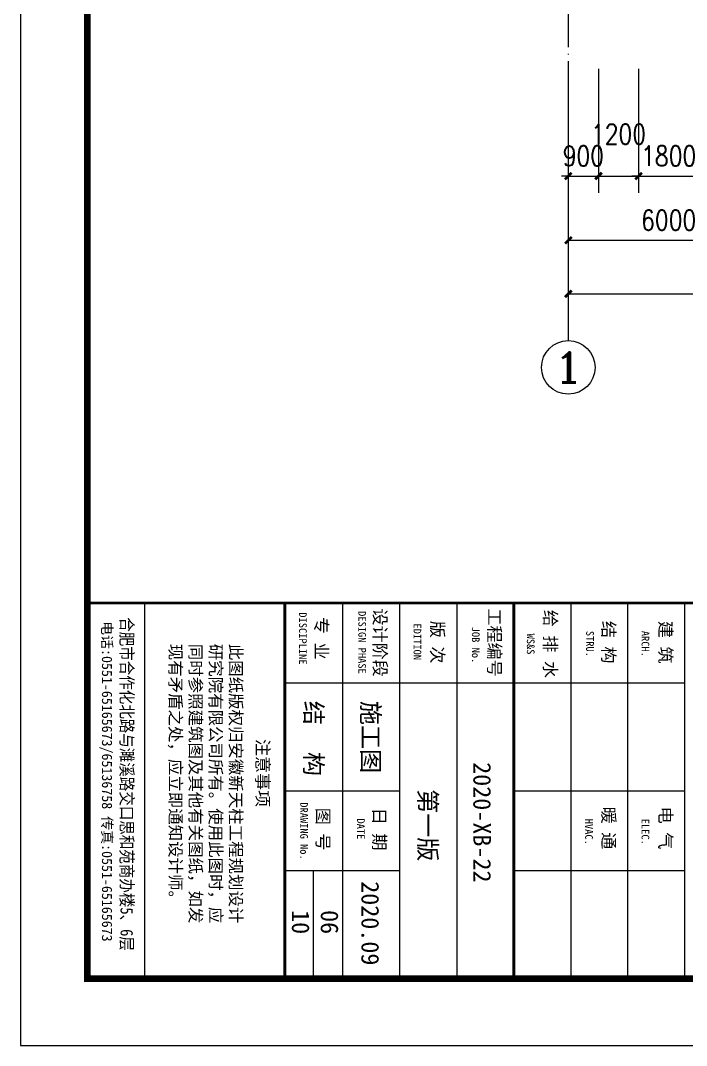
# Model space of a CAD drawing. Extents: x 31695611 to 39053694, y -59225 to 904195.
# Drawn here: x 38694994 to 38714898, y 755595 to 786235 of the extents above; entities that cross this region are included whole.
import ezdxf
from ezdxf.enums import TextEntityAlignment as Align

# ---------------------------------------------------------------- set-up
doc = ezdxf.new("R2010")
doc.units = 0
doc.header["$LTSCALE"] = 1000
doc.header["$MEASUREMENT"] = 0
doc.linetypes.add('ACAD_ISO04W100', pattern=[30.5, 24, -3, 0.5, -3])
doc.linetypes.add('DOTE', pattern=[2.42, 2, -0.2, 0.02, -0.2])
doc.layers.get('0').update_dxf_attribs({"linetype": 'CONTINUOUS'})
doc.layers.get('DEFPOINTS').update_dxf_attribs({"linetype": 'CONTINUOUS'})
for name, color, linetype in [('46', 7, 'CONTINUOUS'), ('AXIS', 3, 'CONTINUOUS'), ('AXIS_TEXT', 7, 'CONTINUOUS'), ('DOTE', 1, 'ACAD_ISO04W100'), ('PUB_TEXT', 7, 'CONTINUOUS'), ('PUB_TITLE', 4, 'CONTINUOUS')]:
    doc.layers.add(name, color=color, linetype=linetype)
doc.styles.add('-黑体', font='simhei.ttf')
doc.styles.add('_TCH_AXIS', font='COMPLEX', dxfattribs={"bigfont": 'GBCBIG'})
doc.styles.add('COMPLEX', font='COMPLEX')
doc.styles.add('DIM_FONT', font='SIMPLEX.shx', dxfattribs={"width": 0.8})
doc.styles.add('TQ', font='')
doc.styles.get('TQ').set_extended_font_data('SimSun')
doc.dimstyles.new('DIMN200', dxfattribs={"dimscale": 2, "dimtxt": 300, "dimasz": 100, "dimexe": 250, "dimexo": 300, "dimgap": 150, "dimtad": 1, "dimdec": 0, "dimzin": 0, "dimtxsty": 'DIM_FONT', "dimblk": 'ARCHTICK', "dimcen": 0.09, "dimclrt": 7, "dimazin": 3, "dimtfac": 1, "dimtdec": 0, "dimtix": 1, "dimtmove": 0, "dimatfit": 3, "dimtolj": 1, "dimtzin": 0})

# ---------------------------------------------------------------- blocks, each defined once
blk = doc.blocks.new('LY')
at = {"layer": 'PUB_TEXT', "insert": (-5884, 1715), "char_height": 212, "width": 5144.75, "attachment_point": 1, "style": 'TQ'}
blk.add_mtext('\\pt576;此图纸版权归安徽新天柱工程规划设计研究院有限公司所有。使用此图时，应同时参照建筑图及其他有关图纸，如发现有矛盾之处，应立即通知设计师。', dxfattribs=at)
blk = doc.blocks.new('TK')
at = {"layer": 'PUB_TEXT'}
for p, q in [((31014342, -92688), (31014342, -92201)), ((31014345, -92688), (31013564, -92688))]:
    blk.add_line(p, q, dxfattribs=at)
at = {"layer": 'PUB_TITLE'}
for p, q in [((31008732, -83766), (31014342, -83766)), ((31009922, -86316), (31009922, -83766)), ((31011537, -86316), (31011537, -83766)), ((31012727, -86316), (31012727, -83766)), ((31008732, -84616), (31014342, -84616)), ((31008732, -85466), (31014342, -85466)), ((31008732, -86316), (31014342, -86316)), ((31009922, -89738), (31009922, -86316)), ((31008732, -87166), (31014342, -87166)), ((31008732, -88027), (31014342, -88027)), ((31011537, -89738), (31011537, -88027)), ((31012727, -89738), (31012727, -88027)), ((31008732, -88877), (31014359, -88877)), ((31014342, -89308), (31012727, -89308)), ((31008732, -91838), (31014342, -91838))]:
    blk.add_line(p, q, dxfattribs=at)
at = {"layer": 'PUB_TITLE', "const_width": 42.5}
for points in [[(31008732, -52688), (31008732, -92688)], [(31008732, -86316), (31014342, -86316)], [(31008732, -89738), (31014315, -89738)]]:
    blk.add_lwpolyline(points, dxfattribs=at)
at = {"layer": 'PUB_TEXT', "xscale": 0.8500000014901161, "yscale": 0.8500000014901161, "zscale": 0.8500000014901161}
blk.add_blockref('LY', (31014342, -91838), dxfattribs=at)
at = {"layer": '46', "linetype": 'CONTINUOUS', "style": '-黑体'}
for s, height, p in [('2020-XB-22', 264.3, (31011110, -86922)), ('第一版', 264.3, (31011511, -87734)), ('施工图', 264.3, (31010193, -88588)), ('2020.09', 264.3, (31012889, -88594)), ('结', 264, (31010193, -89441)), ('构', 264, (31010957, -89441)), ('10', 264.3, (31013321, -89633))]:
    blk.add_text(s, height=height, dxfattribs=at).set_placement(p)
at = {"layer": 'PUB_TEXT', "style": 'TQ'}
for s, height, p in [(' 工程编号', 187, (31008685, -86699)), ('      JOB No.', 114.75, (31008617, -86943)), ('  版 次', 187, (31008743, -87551)), ('     EDITION', 114.75, (31008647, -87815)), (' 设计阶段', 187, (31008685, -88409)), ('日 期', 187, (31011792, -88419)), ('     DESIGN PHASE', 114.75, (31008462, -88640)), ('         DATE', 114.75, (31011249, -88659)), ('  专 业', 187, (31008685, -89285)), ('图 号', 187, (31011792, -89261)), ('     DISCIPLINE', 114.75, (31008480, -89526)), ('     DRAWING No.', 114.75, (31011319, -89509)), ('注意事项', 187, (31010762, -90162)), ('电话:0551-65165673/65136758 传真:0551-65165673', 153, (31009002, -92471))]:
    blk.add_text(s, height=height, dxfattribs=at).set_placement(p)
at = {"layer": 'PUB_TEXT', "style": 'TQ', "width": 0.85}
blk.add_text('合肥市合作化北路与濉溪路交口思和苑商办楼5、6层 ', height=187, dxfattribs=at).set_placement((31008944, -92193))
at = {"layer": 'PUB_TEXT', "attachment_point": 1, "style": 'TQ'}
for s, insert, char_height, width in [('建 筑', (31008998, -83956), 187, 2006), ('电 气', (31011775, -83956), 187, 2006), ('   ARCH.', (31008913, -84293), 114.8, 2399.55), ('   ELEC.', (31011721, -84293), 114.8, 2399.55), ('结 构', (31008998, -84806), 187, 2006), ('暖 通', (31011775, -84806), 187, 2006), ('   STRU.', (31008913, -85121), 114.8, 2399.55), ('   HVAC.', (31011721, -85136), 114.8, 2399.55), ('给 排 水', (31008833, -85677), 187, 2223.6), ('   WS&S', (31008954, -86007), 114.8, 2441.2)]:
    blk.add_mtext(s, dxfattribs=dict(at, insert=insert, char_height=char_height, width=width))
blk = doc.blocks.new('_ARCHTICK')
at = {"color": 0, "linetype": 'BYBLOCK', "const_width": 0.4}
blk.add_lwpolyline([(-0.5, -0.5), (0.5, 0.5)], dxfattribs=at)
blk = doc.blocks.new('*D972')
at = {"layer": 'AXIS', "color": 0}
for p, q in [((38711366, 784786), (38711366, 781086)), ((38712266, 784786), (38712266, 781086)), ((38711366, 781586), (38711166, 781586)), ((38711366, 781586), (38712266, 781586)), ((38712266, 781586), (38712466, 781586))]:
    blk.add_line(p, q, dxfattribs=at)
at = {"layer": 'DEFPOINTS', "color": 0}
for p in [(38711366, 785386), (38712266, 785386), (38712266, 781586)]:
    blk.add_point(p, dxfattribs=at)
at = {"layer": 'AXIS', "color": 0, "xscale": 200, "yscale": 200, "zscale": 200}
blk.add_blockref('_ARCHTICK', (38711366, 781586), dxfattribs=at)
at = {"layer": 'AXIS', "color": 0, "xscale": 200, "yscale": 200, "zscale": 200, "rotation": 180}
blk.add_blockref('_ARCHTICK', (38712266, 781586), dxfattribs=at)
at = {"layer": 'AXIS', "color": 7, "insert": (38711816, 782186), "char_height": 600, "attachment_point": 5, "style": 'DIM_FONT'}
blk.add_mtext('\\A1;900', dxfattribs=at)
blk = doc.blocks.new('*D973')
at = {"layer": 'AXIS', "color": 0}
for p, q in [((38712266, 784786), (38712266, 781086)), ((38713466, 784786), (38713466, 781086)), ((38712266, 781586), (38713466, 781586))]:
    blk.add_line(p, q, dxfattribs=at)
at = {"layer": 'DEFPOINTS', "color": 0}
for p in [(38712266, 785386), (38713466, 785386), (38713466, 781586)]:
    blk.add_point(p, dxfattribs=at)
at = {"layer": 'AXIS', "color": 0, "xscale": 200, "yscale": 200, "zscale": 200, "rotation": 180}
blk.add_blockref('_ARCHTICK', (38712266, 781586), dxfattribs=at)
at = {"layer": 'AXIS', "color": 0, "xscale": 200, "yscale": 200, "zscale": 200}
blk.add_blockref('_ARCHTICK', (38713466, 781586), dxfattribs=at)
at = {"layer": 'AXIS', "color": 7, "insert": (38712866, 782836), "char_height": 600, "attachment_point": 5, "style": 'DIM_FONT'}
blk.add_mtext('\\A1;1200', dxfattribs=at)
blk = doc.blocks.new('*D974')
at = {"layer": 'AXIS', "color": 0}
for p, q in [((38713466, 784786), (38713466, 781086)), ((38715266, 784786), (38715266, 781086)), ((38713466, 781586), (38713266, 781586)), ((38713466, 781586), (38715266, 781586)), ((38715266, 781586), (38715466, 781586))]:
    blk.add_line(p, q, dxfattribs=at)
at = {"layer": 'DEFPOINTS', "color": 0}
for p in [(38713466, 785386), (38715266, 785386), (38715266, 781586)]:
    blk.add_point(p, dxfattribs=at)
at = {"layer": 'AXIS', "color": 0, "xscale": 200, "yscale": 200, "zscale": 200}
blk.add_blockref('_ARCHTICK', (38713466, 781586), dxfattribs=at)
at = {"layer": 'AXIS', "color": 0, "xscale": 200, "yscale": 200, "zscale": 200, "rotation": 180}
blk.add_blockref('_ARCHTICK', (38715266, 781586), dxfattribs=at)
at = {"layer": 'AXIS', "color": 7, "insert": (38714366, 782186), "char_height": 600, "attachment_point": 5, "style": 'DIM_FONT'}
blk.add_mtext('\\A1;1800', dxfattribs=at)
blk = doc.blocks.new('*D1119')
at = {"layer": 'AXIS', "color": 0}
for p, q in [((38711366, 784065), (38711366, 779165)), ((38717366, 784065), (38717366, 779165)), ((38711366, 779665), (38717366, 779665))]:
    blk.add_line(p, q, dxfattribs=at)
at = {"layer": 'DEFPOINTS', "color": 0}
for p in [(38711366, 784665), (38717366, 784665), (38717366, 779665)]:
    blk.add_point(p, dxfattribs=at)
at = {"layer": 'AXIS', "color": 0, "xscale": 200, "yscale": 200, "zscale": 200, "rotation": 180}
blk.add_blockref('_ARCHTICK', (38711366, 779665), dxfattribs=at)
at = {"layer": 'AXIS', "color": 0, "xscale": 200, "yscale": 200, "zscale": 200}
blk.add_blockref('_ARCHTICK', (38717366, 779665), dxfattribs=at)
at = {"layer": 'AXIS', "color": 7, "insert": (38714366, 780265), "char_height": 600, "attachment_point": 5, "style": 'DIM_FONT'}
blk.add_mtext('\\A1;6000', dxfattribs=at)
blk = doc.blocks.new('*D1124')
at = {"layer": 'AXIS', "color": 0}
for p, q in [((38711366, 784065), (38711366, 777565)), ((38741366, 784065), (38741366, 777565)), ((38711366, 778065), (38741366, 778065))]:
    blk.add_line(p, q, dxfattribs=at)
at = {"layer": 'DEFPOINTS', "color": 0}
for p in [(38711366, 784665), (38741366, 784665), (38741366, 778065)]:
    blk.add_point(p, dxfattribs=at)
at = {"layer": 'AXIS', "color": 0, "xscale": 200, "yscale": 200, "zscale": 200, "rotation": 180}
blk.add_blockref('_ARCHTICK', (38711366, 778065), dxfattribs=at)
at = {"layer": 'AXIS', "color": 0, "xscale": 200, "yscale": 200, "zscale": 200}
blk.add_blockref('_ARCHTICK', (38741366, 778065), dxfattribs=at)
at = {"layer": 'AXIS', "color": 7, "insert": (38726366, 778665), "char_height": 600, "attachment_point": 5, "style": 'DIM_FONT'}
blk.add_mtext('\\A1;30000', dxfattribs=at)
blk = doc.blocks.new('_AXISO')
blk.add_circle((0, 0), 0.5)
at = {"layer": 'AXIS_TEXT', "style": 'COMPLEX', "width": 1.041667}
blk.add_attdef('A', text='', height=0.56, dxfattribs=at).set_placement((-0.25, -0.28), (0.25, -0.28), align=Align.FIT)

msp = doc.modelspace()

# ---------------------------------------------------------------- linework, layer by layer
at = {"layer": 'AXIS'}
msp.add_line((38711365.5, 784664.7), (38711365.5, 776664.7), dxfattribs=at)
at = {"layer": 'DOTE', "linetype": 'DOTE'}
msp.add_line((38711365.5, 884242.1), (38711365.5, 784664.7), dxfattribs=at)
at = {"layer": 'PUB_TITLE'}
msp.add_lwpolyline([(38694994.4, 755595.5), (38778994.4, 755595.5), (38778994.4, 904195.5), (38694994.4, 904195.5)], close=True, dxfattribs=at)
at = {"layer": 'PUB_TITLE', "const_width": 200}
msp.add_lwpolyline([(38696994.4, 757595.5), (38776994.4, 757595.5), (38776994.4, 899195.5), (38696994.4, 899195.5)], close=True, dxfattribs=at)

# ---------------------------------------------------------------- block references
at = {"xscale": 2, "yscale": 2, "zscale": 2, "rotation": 270}
msp.add_blockref('TK', (38882371.2, 62786284.7), dxfattribs=at)
msp.add_blockref('TK', (38882371.2, 62786284.7), dxfattribs=at)
at = {"layer": 'AXIS'}
ref = msp.add_blockref('_AXISO', (38711365.5, 775864.7), dxfattribs=dict(at, xscale=1600, yscale=1600, zscale=1600))
ref.add_attrib('A', '1', dxfattribs={"layer": 'AXIS_TEXT', "height": 905.1, "style": '_TCH_AXIS', "width": 2.333333}).set_placement((38710913, 775412.1), (38711818.1, 775412.1), align=Align.FIT)

# ---------------------------------------------------------------- texts
at = {"layer": '46', "linetype": 'CONTINUOUS', "style": '-黑体'}
msp.add_text('06', height=528.65, rotation=270, dxfattribs=at).set_placement((38703969.2, 759642.7))

# ---------------------------------------------------------------- dimensions: what is measured, and where the dimension line sits
at = {"layer": 'AXIS'}
for p1, p2, distance, picture, middle in [((38711365.5, 785386.2), (38712265.5, 785386.2), -3800, '*D972', (38711815.5, 782186.2)), ((38713465.5, 785386.2), (38715265.5, 785386.2), -3800, '*D974', (38714365.5, 782186.2)), ((38711365.5, 784664.7), (38717365.5, 784664.7), -5000, '*D1119', (38714365.5, 780264.7)), ((38711365.5, 784664.7), (38741365.5, 784664.7), -6600, '*D1124', (38726365.5, 778664.7))]:
    dim = msp.add_aligned_dim(p1=p1, p2=p2, distance=distance, dimstyle='DIMN200', dxfattribs=at)
    dim.commit()
    dim.dimension.update_dxf_attribs({"geometry": picture, "text_midpoint": middle})
dim = msp.add_linear_dim(base=(38713465.5, 781586.2), p1=(38712265.5, 785386.2), p2=(38713465.5, 785386.2), angle=0.00001, dimstyle='DIMN200', dxfattribs=at)
dim.commit()
dim.dimension.update_dxf_attribs({"geometry": '*D973', "text_midpoint": (38712865.5, 782836.2), "dimtype": 129})

doc.saveas('drawing.dxf')
